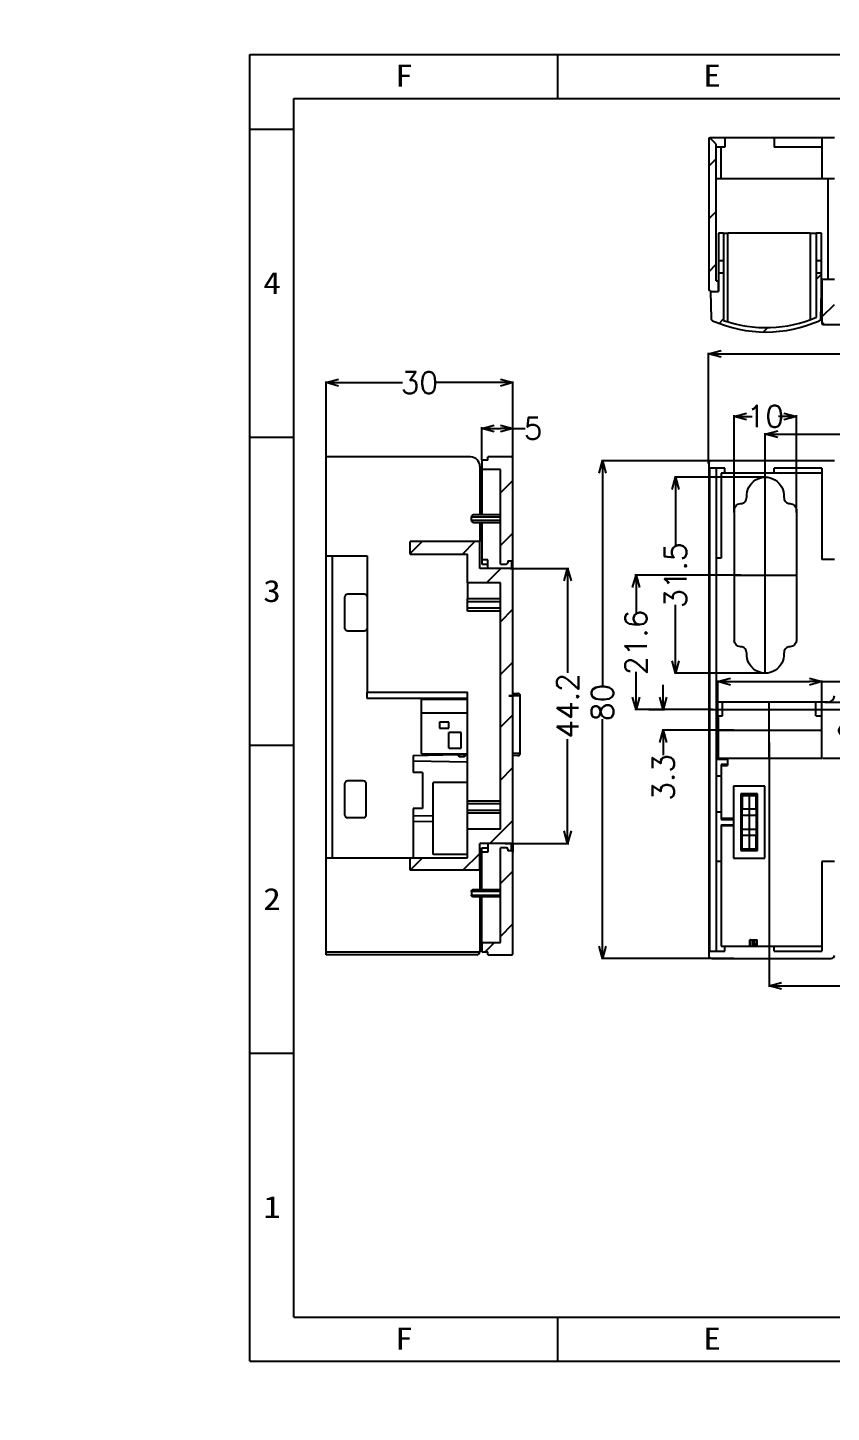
# Model space of a CAD drawing. Header units: millimetres. Extents: x 0 to 1853, y 0 to 821.
# Drawn here: x 926.7 to 1055.8, y 392.6 to 615.1 of the extents above; entities that cross this region are included whole.
import ezdxf
from ezdxf.enums import TextEntityAlignment as Align
from ezdxf.lldxf.tags import DXFTag

# ---------------------------------------------------------------- set-up
doc = ezdxf.new("R2010")
doc.units = ezdxf.units.MM
doc.header["$MEASUREMENT"] = 0
doc.layers.get('0').update_dxf_attribs({"linetype": 'CONTINUOUS'})
doc.layers.get('Defpoints').update_dxf_attribs({"linetype": 'CONTINUOUS'})
for name, color, linetype in [('4', 7, 'CONTINUOUS'), ('5', 7, 'CONTINUOUS'), ('8', 7, 'CONTINUOUS')]:
    doc.layers.add(name, color=color, linetype=linetype)
doc.styles.get("Standard").update_dxf_attribs({"font": 'txt', "bigfont": 'gbcbig.shx'})
doc.styles.add('TEXTSTYLE_0', font='txt', dxfattribs={"width": 0.8})
tags = doc.linetypes.add('CENTER', pattern=[2, 1.25, -0.25, 0.25, -0.25]).pattern_tags.tags
tags[10:11] = [DXFTag(74, 4), DXFTag(75, 0), DXFTag(340, '0'), DXFTag(46, 0.0), DXFTag(50, 0.0), DXFTag(44, 0.0), DXFTag(45, 0.0)]
tags[8:9] = [DXFTag(74, 4), DXFTag(75, 0), DXFTag(340, '0'), DXFTag(46, 0.0), DXFTag(50, 0.0), DXFTag(44, 0.0), DXFTag(45, 0.0)]
tags[6:7] = [DXFTag(74, 4), DXFTag(75, 0), DXFTag(340, '0'), DXFTag(46, 0.0), DXFTag(50, 0.0), DXFTag(44, 0.0), DXFTag(45, 0.0)]
tags[4:5] = [DXFTag(74, 4), DXFTag(75, 0), DXFTag(340, '0'), DXFTag(46, 0.0), DXFTag(50, 0.0), DXFTag(44, 0.0), DXFTag(45, 0.0)]
doc.dimstyles.get("Standard").update_dxf_attribs({"dimtxt": 3.5, "dimasz": 2, "dimexe": 0.18, "dimexo": 0.0625, "dimgap": 0.09, "dimtad": 0, "dimzin": 0, "dimdsep": 46, "dimtxsty": 'Standard', "dimblk": 'OPEN30', "dimcen": 0.09, "dimclrd": 3, "dimclre": 3, "dimclrt": 6, "dimadec": 0, "dimazin": 0, "dimtfac": 1, "dimtdec": 4, "dimtofl": 0, "dimtmove": 0, "dimatfit": 3, "dimldrblk": 'OPEN30', "dimfxl": 0, "dimtolj": 1, "dimtzin": 0, "dimlwd": 0, "dimlwe": 0, "dimarcsym": 0})

# ---------------------------------------------------------------- blocks, each defined once
blk = doc.blocks.new('_Open30')
at = {"color": 0, "linetype": 'ByBlock', "lineweight": -2}
for p, q in [((-1, 0.27), (0, 0)), ((0, 0), (-1, -0.27)), ((0, 0), (-1, 0))]:
    blk.add_line(p, q, dxfattribs=at)
blk = doc.blocks.new('*D94')
at = {"color": 3}
for p, q in [((1036.07, 545.08), (1036.07, 562.84)), ((1038.07, 562.66), (1092.26, 562.66)), ((1154.07, 562.66), (1100.02, 562.66)), ((1156.07, 543.38), (1156.07, 562.84))]:
    blk.add_line(p, q, dxfattribs=at)
at = {"layer": 'Defpoints', "color": 0}
for p in [(1156.07, 562.66), (1036.07, 545.01), (1156.07, 543.32)]:
    blk.add_point(p, dxfattribs=at)
at = {"color": 3, "xscale": 2, "yscale": 2, "zscale": 2, "rotation": 180}
blk.add_blockref('_Open30', (1036.07, 562.66), dxfattribs=at)
at = {"color": 3, "xscale": 2, "yscale": 2, "zscale": 2}
blk.add_blockref('_Open30', (1156.07, 562.66), dxfattribs=at)
at = {"color": 6, "insert": (1096.14, 562.66), "char_height": 3.5, "attachment_point": 5}
blk.add_mtext('\\A1;120', dxfattribs=at)
blk = doc.blocks.new('*D109')
at = {"color": 3}
for p, q in [((1657.14, 691.76), (1661.99, 689.6)), ((1666.01, 687.77), (1666.19, 687.77)), ((1666.1, 687.68), (1666.1, 687.86))]:
    blk.add_line(p, q, dxfattribs=at)
at = {"layer": 'Defpoints', "color": 0}
for p in [(1663.81, 688.78), (1668.38, 686.75)]:
    blk.add_point(p, dxfattribs=at)
at = {"color": 3, "xscale": 2, "yscale": 2, "zscale": 2, "rotation": 335.9949340820313}
blk.add_blockref('_Open30', (1663.81, 688.78), dxfattribs=at)
at = {"color": 6, "insert": (1654.39, 692.98), "char_height": 3.5, "attachment_point": 5, "rotation": 335.9949}
blk.add_mtext('\\A1;∅5', dxfattribs=at)
blk = doc.blocks.new('*D110')
at = {"color": 3}
for p, q in [((974.61, 546.17), (974.61, 558.23)), ((976.61, 558.05), (986.9, 558.05)), ((1002.61, 558.05), (992.33, 558.05)), ((1004.61, 545.97), (1004.61, 558.23))]:
    blk.add_line(p, q, dxfattribs=at)
at = {"layer": 'Defpoints', "color": 0}
for p in [(1004.61, 558.05), (974.61, 546.1), (1004.61, 545.9)]:
    blk.add_point(p, dxfattribs=at)
at = {"color": 3, "xscale": 2, "yscale": 2, "zscale": 2, "rotation": 180}
blk.add_blockref('_Open30', (974.61, 558.05), dxfattribs=at)
at = {"color": 3, "xscale": 2, "yscale": 2, "zscale": 2}
blk.add_blockref('_Open30', (1004.61, 558.05), dxfattribs=at)
at = {"color": 6, "insert": (989.61, 558.05), "char_height": 3.5, "attachment_point": 5}
blk.add_mtext('\\A1;30', dxfattribs=at)
blk = doc.blocks.new('*D111')
at = {"color": 3}
for p, q in [((999.61, 545.67), (999.61, 550.88)), ((1001.61, 550.7), (1002.61, 550.7)), ((1004.61, 548.23), (1004.61, 550.88)), ((1004.61, 550.7), (1006.61, 550.7))]:
    blk.add_line(p, q, dxfattribs=at)
at = {"layer": 'Defpoints', "color": 0}
for p in [(1004.61, 550.7), (1004.61, 548.17), (999.61, 545.6)]:
    blk.add_point(p, dxfattribs=at)
at = {"color": 3, "xscale": 2, "yscale": 2, "zscale": 2, "rotation": 180}
blk.add_blockref('_Open30', (999.61, 550.7), dxfattribs=at)
at = {"color": 3, "xscale": 2, "yscale": 2, "zscale": 2}
blk.add_blockref('_Open30', (1004.61, 550.7), dxfattribs=at)
at = {"color": 6, "insert": (1007.87, 550.7), "char_height": 3.5, "attachment_point": 5}
blk.add_mtext('\\A1;5', dxfattribs=at)
blk = doc.blocks.new('*D112')
at = {"color": 3}
for p, q in [((1004.16, 528.2), (1013.6, 528.2)), ((1013.42, 526.2), (1013.42, 511.44)), ((1013.42, 486), (1013.42, 500.76)), ((1003.36, 484), (1013.6, 484))]:
    blk.add_line(p, q, dxfattribs=at)
at = {"layer": 'Defpoints', "color": 0}
for p in [(1004.1, 528.2), (1003.3, 484), (1013.42, 484)]:
    blk.add_point(p, dxfattribs=at)
at = {"color": 3, "xscale": 2, "yscale": 2, "zscale": 2}
for p, rotation in [((1013.42, 528.2), 90), ((1013.42, 484), 270)]:
    blk.add_blockref('_Open30', p, dxfattribs=dict(at, rotation=rotation))
at = {"color": 6, "insert": (1013.42, 506.1), "char_height": 3.5, "attachment_point": 5, "rotation": 90}
blk.add_mtext('\\A1;44.2', dxfattribs=at)
blk = doc.blocks.new('*D113')
at = {"color": 3}
for p, q in [((1040.1, 545.51), (1018.83, 545.51)), ((1019.01, 543.51), (1019.01, 509.38)), ((1019.01, 467.51), (1019.01, 503.95)), ((1040.1, 465.51), (1018.83, 465.51))]:
    blk.add_line(p, q, dxfattribs=at)
at = {"layer": 'Defpoints', "color": 0}
for p in [(1040.17, 545.51), (1019.01, 465.51), (1040.17, 465.51)]:
    blk.add_point(p, dxfattribs=at)
at = {"color": 3, "xscale": 2, "yscale": 2, "zscale": 2}
for p, rotation in [((1019.01, 545.51), 90), ((1019.01, 465.51), 270)]:
    blk.add_blockref('_Open30', p, dxfattribs=dict(at, rotation=rotation))
at = {"color": 6, "insert": (1019.01, 506.66), "char_height": 3.5, "attachment_point": 5, "rotation": 90}
blk.add_mtext('\\A1;80', dxfattribs=at)
blk = doc.blocks.new('*D116')
at = {"color": 3}
for p, q in [((1040.17, 537.2), (1040.17, 552.81)), ((1042.17, 552.63), (1043.04, 552.63)), ((1048.17, 552.63), (1047.31, 552.63)), ((1050.17, 537.2), (1050.17, 552.81))]:
    blk.add_line(p, q, dxfattribs=at)
at = {"layer": 'Defpoints', "color": 0}
for p in [(1050.17, 552.63), (1040.17, 537.14), (1050.17, 537.14)]:
    blk.add_point(p, dxfattribs=at)
at = {"color": 3, "xscale": 2, "yscale": 2, "zscale": 2, "rotation": 180}
blk.add_blockref('_Open30', (1040.17, 552.63), dxfattribs=at)
at = {"color": 3, "xscale": 2, "yscale": 2, "zscale": 2}
blk.add_blockref('_Open30', (1050.17, 552.63), dxfattribs=at)
at = {"color": 6, "insert": (1045.17, 552.63), "char_height": 3.5, "attachment_point": 5}
blk.add_mtext('\\A1;10', dxfattribs=at)
blk = doc.blocks.new('*D117')
at = {"color": 3}
for p, q in [((1045.11, 542.86), (1030.57, 542.86)), ((1030.75, 540.86), (1030.75, 531.87)), ((1030.75, 513.36), (1030.75, 522.36)), ((1045.11, 511.36), (1030.57, 511.36))]:
    blk.add_line(p, q, dxfattribs=at)
at = {"layer": 'Defpoints', "color": 0}
for p in [(1045.17, 542.86), (1030.75, 511.36), (1045.17, 511.36)]:
    blk.add_point(p, dxfattribs=at)
at = {"color": 3, "xscale": 2, "yscale": 2, "zscale": 2}
for p, rotation in [((1030.75, 542.86), 90), ((1030.75, 511.36), 270)]:
    blk.add_blockref('_Open30', p, dxfattribs=dict(at, rotation=rotation))
at = {"color": 6, "insert": (1030.75, 527.11), "char_height": 3.5, "attachment_point": 5, "rotation": 90}
blk.add_mtext('\\A1;31.5', dxfattribs=at)
blk = doc.blocks.new('*D118')
at = {"color": 3}
for p, q in [((1045.17, 540.11), (1045.17, 549.95)), ((1047.17, 549.77), (1065.58, 549.77)), ((1094.07, 549.77), (1075.67, 549.77)), ((1096.07, 540.11), (1096.07, 549.95))]:
    blk.add_line(p, q, dxfattribs=at)
at = {"layer": 'Defpoints', "color": 0}
for p in [(1096.07, 549.77), (1045.17, 540.04), (1096.07, 540.04)]:
    blk.add_point(p, dxfattribs=at)
at = {"color": 3, "xscale": 2, "yscale": 2, "zscale": 2, "rotation": 180}
blk.add_blockref('_Open30', (1045.17, 549.77), dxfattribs=at)
at = {"color": 3, "xscale": 2, "yscale": 2, "zscale": 2}
blk.add_blockref('_Open30', (1096.07, 549.77), dxfattribs=at)
at = {"color": 6, "insert": (1070.62, 549.77), "char_height": 3.5, "attachment_point": 5}
blk.add_mtext('\\A1;50.9', dxfattribs=at)
blk = doc.blocks.new('*D119')
at = {"color": 3}
for p, q in [((1041.22, 527.11), (1024.22, 527.11)), ((1024.4, 525.11), (1024.4, 521.07)), ((1024.4, 507.51), (1024.4, 511.56)), ((1036.71, 505.51), (1024.22, 505.51))]:
    blk.add_line(p, q, dxfattribs=at)
at = {"layer": 'Defpoints', "color": 0}
for p in [(1041.28, 527.11), (1024.4, 505.51), (1036.77, 505.51)]:
    blk.add_point(p, dxfattribs=at)
at = {"color": 3, "xscale": 2, "yscale": 2, "zscale": 2}
for p, rotation in [((1024.4, 527.11), 90), ((1024.4, 505.51), 270)]:
    blk.add_blockref('_Open30', p, dxfattribs=dict(at, rotation=rotation))
at = {"color": 6, "insert": (1024.4, 516.31), "char_height": 3.5, "attachment_point": 5, "rotation": 90}
blk.add_mtext('\\A1;21.6', dxfattribs=at)
blk = doc.blocks.new('*D121')
at = {"color": 3}
for p, q in [((1037.57, 504.58), (1037.57, 510.18)), ((1039.57, 510), (1052.27, 510)), ((1054.27, 504.58), (1054.27, 510.18)), ((1054.27, 510), (1058.14, 510))]:
    blk.add_line(p, q, dxfattribs=at)
at = {"layer": 'Defpoints', "color": 0}
for p in [(1054.27, 510), (1037.57, 504.51), (1054.27, 504.51)]:
    blk.add_point(p, dxfattribs=at)
at = {"color": 3, "xscale": 2, "yscale": 2, "zscale": 2, "rotation": 180}
blk.add_blockref('_Open30', (1037.57, 510), dxfattribs=at)
at = {"color": 3, "xscale": 2, "yscale": 2, "zscale": 2}
blk.add_blockref('_Open30', (1054.27, 510), dxfattribs=at)
at = {"color": 6, "insert": (1062.9, 510), "char_height": 3.5, "attachment_point": 5}
blk.add_mtext('\\A1;16.7', dxfattribs=at)
blk = doc.blocks.new('*D122')
at = {"color": 3}
for p, q in [((1045.77, 500.2), (1045.77, 460.95)), ((1096.07, 474.32), (1096.07, 460.95)), ((1047.77, 461.13), (1065.88, 461.13)), ((1094.07, 461.13), (1075.97, 461.13))]:
    blk.add_line(p, q, dxfattribs=at)
at = {"layer": 'Defpoints', "color": 0}
for p in [(1045.77, 500.27), (1096.07, 474.38), (1096.07, 461.13)]:
    blk.add_point(p, dxfattribs=at)
at = {"color": 3, "xscale": 2, "yscale": 2, "zscale": 2, "rotation": 180}
blk.add_blockref('_Open30', (1045.77, 461.13), dxfattribs=at)
at = {"color": 3, "xscale": 2, "yscale": 2, "zscale": 2}
blk.add_blockref('_Open30', (1096.07, 461.13), dxfattribs=at)
at = {"color": 6, "insert": (1070.92, 461.13), "char_height": 3.5, "attachment_point": 5}
blk.add_mtext('\\A1;50.3', dxfattribs=at)
blk = doc.blocks.new('*D123')
at = {"color": 3}
for p, q in [((1028.78, 507.51), (1028.78, 509.51)), ((1026.47, 505.51), (1028.96, 505.51)), ((1040.12, 502.21), (1028.6, 502.21)), ((1028.78, 500.21), (1028.78, 498.21))]:
    blk.add_line(p, q, dxfattribs=at)
at = {"layer": 'Defpoints', "color": 0}
for p in [(1026.41, 505.51), (1028.78, 502.21), (1040.18, 502.21)]:
    blk.add_point(p, dxfattribs=at)
at = {"color": 3, "xscale": 2, "yscale": 2, "zscale": 2}
for p, rotation in [((1028.78, 505.51), 270), ((1028.78, 502.21), 90)]:
    blk.add_blockref('_Open30', p, dxfattribs=dict(at, rotation=rotation))
at = {"color": 6, "insert": (1028.78, 494.62), "char_height": 3.5, "attachment_point": 5, "rotation": 90}
blk.add_mtext('\\A1;3.3', dxfattribs=at)
blk = doc.blocks.new('*D124')
at = {"color": 3}
for p, q in [((1054.76, 506.71), (1058.94, 506.71)), ((1058.76, 504.71), (1058.76, 503.47)), ((1058.76, 499.71), (1058.76, 500.96)), ((1054.34, 497.71), (1058.94, 497.71))]:
    blk.add_line(p, q, dxfattribs=at)
at = {"layer": 'Defpoints', "color": 0}
for p in [(1054.7, 506.71), (1058.76, 506.71), (1054.27, 497.71)]:
    blk.add_point(p, dxfattribs=at)
at = {"color": 3, "xscale": 2, "yscale": 2, "zscale": 2}
for p, rotation in [((1058.76, 506.71), 90), ((1058.76, 497.71), 270)]:
    blk.add_blockref('_Open30', p, dxfattribs=dict(at, rotation=rotation))
at = {"color": 6, "insert": (1058.76, 502.21), "char_height": 3.5, "attachment_point": 5, "rotation": 90}
blk.add_mtext('\\A1;9', dxfattribs=at)
blk = doc.blocks.new('44aa')
at = {"color": 7, "linetype": 'Continuous'}
for p, q in [((-297, 0), (-297, 210.02)), ((-297, 210.02), (0, 210.02)), ((-247.5, 202.95), (-247.5, 210.02)), ((-198, 202.95), (-198, 210.02)), ((-148.5, 202.95), (-148.5, 210.02)), ((-99, 202.95), (-99, 210.02)), ((-49.5, 202.95), (-49.5, 210.02)), ((0, 0), (0, 210.02)), ((-289.93, 7.07), (-289.93, 202.95)), ((-289.93, 202.95), (-7.07, 202.95)), ((-7.07, 7.07), (-7.07, 202.95)), ((-297, 198), (-289.93, 198)), ((-7.07, 198), (0, 198)), ((-297, 148.5), (-289.93, 148.5)), ((-7.07, 148.5), (0, 148.5)), ((-297, 99), (-289.93, 99)), ((-7.07, 99), (0, 99)), ((-297, 49.5), (-289.93, 49.5)), ((-7.07, 49.5), (0, 49.5)), ((-289.93, 7.07), (-7.07, 7.07)), ((-247.5, 0), (-247.5, 7.07)), ((-198, 0), (-198, 7.07)), ((-148.5, 0), (-148.5, 7.07)), ((-99, 0), (-99, 7.07)), ((-49.5, 0), (-49.5, 7.07)), ((-297, 0), (0, 0))]:
    blk.add_line(p, q, dxfattribs=at)
at = {"color": 2, "style": 'TEXTSTYLE_0'}
for s, width, p, p2 in [('F', 0.937433, (-273.65, 204.81), (-270.82, 204.81)), ('E', 0.858525, (-224.15, 204.81), (-221.32, 204.81)), ('D', 0.792988, (-174.65, 204.81), (-171.82, 204.81)), ('C', 0.792988, (-125.15, 204.81), (-122.32, 204.81)), ('B', 0.858525, (-75.65, 204.81), (-72.82, 204.81)), ('A', 0.858525, (-26.15, 204.81), (-23.32, 204.81)), ('4', 1.029662, (-294.84, 171.51), (-292.01, 171.51)), ('4', 1.029662, (-4.91, 171.51), (-2.09, 171.51)), ('3', 1.029662, (-294.84, 122.01), (-292.01, 122.01)), ('3', 1.029662, (-4.91, 122.01), (-2.09, 122.01)), ('2', 1.029662, (-294.84, 72.51), (-292.01, 72.51)), ('2', 1.029662, (-4.91, 72.51), (-2.09, 72.51)), ('1', 1.029662, (-294.84, 23.01), (-292.01, 23.01)), ('1', 1.029662, (-4.91, 23.01), (-2.09, 23.01)), ('F', 0.937433, (-273.65, 1.86), (-270.82, 1.86)), ('E', 0.858525, (-224.15, 1.86), (-221.32, 1.86)), ('D', 0.792988, (-174.65, 1.86), (-171.82, 1.86)), ('C', 0.792988, (-125.15, 1.86), (-122.32, 1.86)), ('B', 0.858525, (-75.65, 1.86), (-72.82, 1.86)), ('A', 0.858525, (-26.15, 1.86), (-23.32, 1.86))]:
    blk.add_text(s, height=3.54, dxfattribs=dict(at, width=width)).set_placement(p, p2, align=Align.FIT)
blk = doc.blocks.new('SUN_6HWZ35TKUHLG5E9ZFKZ2V2VAJLS')
blk.add_blockref('44aa', (0, 0))

msp = doc.modelspace()

# ---------------------------------------------------------------- linework, layer by layer
at = {"color": 7}
for p, q in [((1036.073, 592.833), (1037.273, 594.032)), ((1036.073, 584.352), (1037.273, 585.55)), ((1036.073, 575.871), (1037.273, 577.069)), ((1053.373, 574.692), (1054.173, 575.491)), ((1054.273, 568.609), (1056.273, 570.607)), ((1037.756, 567.571), (1038.473, 568.288)), ((1044.867, 566.194), (1045.566, 566.892)), ((1002.615, 540.339), (1004.615, 542.337)), ((988.115, 530.589), (990.031, 532.503)), ((996.518, 530.503), (998.52, 532.503)), ((1002.615, 531.858), (1004.615, 533.856)), ((1000.403, 525.903), (1002.705, 528.203)), ((1002.615, 519.631), (1004.615, 521.629)), ((1002.615, 511.15), (1004.615, 513.148)), ((1002.615, 502.669), (1004.615, 504.667)), ((1002.615, 494.188), (1004.615, 496.186)), ((1000.909, 484.003), (1004.615, 487.705)), ((988.115, 479.703), (990.117, 481.703)), ((996.604, 479.703), (999.315, 482.41)), ((1002.615, 477.539), (1004.615, 479.537)), ((1002.615, 469.058), (1004.615, 471.056)), ((1000.157, 466.603), (1001.658, 468.103))]:
    msp.add_line(p, q, dxfattribs=at)
at = {"layer": '4', "color": 251}
for p, q in [((1038.473, 582.09), (1037.673, 582.09)), ((1037.673, 582.09), (1037.673, 577.69)), ((1038.473, 582.09), (1038.473, 577.69)), ((1038.473, 582.09), (1039.173, 582.09)), ((1039.173, 567.821), (1039.173, 582.09)), ((1052.373, 582.09), (1039.173, 582.09)), ((1052.373, 582.09), (1052.373, 568.162)), ((1052.373, 582.09), (1053.373, 582.09)), ((1054.173, 582.09), (1053.373, 582.09)), ((1053.373, 577.69), (1053.373, 582.09)), ((1054.173, 577.69), (1054.173, 582.09)), ((1037.673, 577.69), (1038.473, 577.69)), ((1037.673, 577.69), (1037.673, 575.69)), ((1038.473, 577.69), (1038.473, 575.69)), ((1053.373, 577.69), (1054.173, 577.69)), ((1053.373, 575.69), (1053.373, 577.69)), ((1054.173, 575.69), (1054.173, 577.69)), ((1037.673, 575.69), (1037.673, 572.69)), ((1037.673, 575.69), (1038.473, 575.69)), ((1038.473, 575.69), (1038.473, 568.053)), ((1053.373, 575.69), (1054.173, 575.69)), ((1053.373, 568.562), (1053.373, 575.69)), ((1054.173, 572.691), (1054.173, 575.69)), ((1036.373, 572.69), (1036.449, 568.37)), ((1036.373, 572.69), (1037.673, 572.69)), ((1054.098, 568.37), (1054.173, 572.691)), ((1004.615, 508.11), (1005.422, 508.096)), ((1005.815, 498.509), (1005.815, 507.696)), ((989.915, 507.203), (997.315, 507.203)), ((989.915, 505.003), (989.915, 507.203)), ((989.915, 498.403), (989.915, 505.003)), ((989.915, 505.003), (997.315, 505.003)), ((992.815, 503.503), (992.815, 502.503)), ((994.315, 503.503), (992.815, 503.503)), ((994.315, 502.503), (994.315, 503.503)), ((992.815, 502.503), (994.315, 502.503)), ((996.315, 501.803), (994.315, 501.803)), ((994.315, 499.303), (994.315, 501.803)), ((996.315, 499.303), (996.315, 501.803)), ((994.315, 499.303), (996.315, 499.303)), ((989.915, 498.403), (997.315, 498.403)), ((996.315, 497.903), (996.315, 498.003)), ((996.315, 498.003), (996.515, 498.003)), ((996.515, 497.903), (996.315, 497.903)), ((996.515, 497.903), (996.515, 498.003)), ((1005.422, 498.109), (1004.615, 498.095))]:
    msp.add_line(p, q, dxfattribs=at)
for centre, radius, start, end in [((1036.849, 568.377), 0.4, 181, 246.04576), ((1045.273, 587.34), 21.15, 246.04576, 293.95424), ((1045.273, 587.34), 20.45, 250.5783, 293.33385), ((1053.698, 568.377), 0.4, 293.95424, 359), ((996.315, 498.503), 0.5, 191.53696, 270), ((996.515, 498.503), 0.5, 270, 348.46304)]:
    msp.add_arc(centre, radius, start, end, dxfattribs=at)
at = {"layer": '4', "color": 251, "extrusion": (0, 0, -1)}
for centre, start, end in [((-996.315, 498.503), 270, 350.40593), ((-996.515, 498.503), 189.59407, 270)]:
    msp.add_arc(centre, 0.6, start, end, dxfattribs=at)
at = {"layer": '4', "color": 251}
msp.add_ellipse((1053.773, 497.813), major_axis=(-0.283, 0.283), ratio=0.9996955, start_param=3.6743019, end_param=3.9268004, dxfattribs=at)
for points, knots in [([(1005.815, 507.696), (1005.789, 507.697), (1005.776, 507.697), (1005.76, 507.697), (1005.741, 507.698), (1005.72, 507.698), (1005.697, 507.698), (1005.671, 507.699), (1005.642, 507.699), (1005.61, 507.7), (1005.576, 507.7), (1005.54, 507.701), (1005.5, 507.702), (1005.459, 507.702), (1005.414, 507.703), (1005.367, 507.704), (1005.318, 507.705), (1005.265, 507.706), (1005.211, 507.707), (1005.153, 507.708), (1005.094, 507.709), (1005.031, 507.71), (1004.966, 507.711), (1004.899, 507.712), (1004.829, 507.713), (1004.757, 507.714), (1004.682, 507.716), (1004.604, 507.717), (1004.524, 507.718), (1004.442, 507.72), (1004.357, 507.721), (1004.27, 507.723), (1004.18, 507.724), (1004.088, 507.726), (1004.025, 507.727), (1003.993, 507.727)], [0, 0, 0, 0, 0.1478667, 0.1744956, 0.2011246, 0.2277535, 0.2543825, 0.2810114, 0.3076404, 0.3342694, 0.3608984, 0.3875274, 0.4141564, 0.4407854, 0.4674145, 0.4940435, 0.5206726, 0.5473017, 0.5739308, 0.6005599, 0.6271891, 0.6538183, 0.6804475, 0.7070767, 0.733706, 0.7603353, 0.7869645, 0.8135939, 0.8402233, 0.8668526, 0.893482, 0.9201115, 0.9467409, 0.9733704, 1, 1, 1, 1]), ([(1003.993, 507.727), (1004.025, 507.727), (1004.088, 507.726), (1004.18, 507.724), (1004.27, 507.723), (1004.357, 507.721), (1004.442, 507.72), (1004.524, 507.718), (1004.588, 507.717), (1004.624, 507.716), (1004.633, 507.716)], [0, 0, 0, 0, 0.1355809, 0.2711616, 0.4067421, 0.5423225, 0.6779027, 0.8134828, 0.9490626, 1, 1, 1, 1]), ([(1005.815, 507.696), (1005.814, 507.748), (1005.8, 507.822), (1005.753, 507.915), (1005.702, 507.978), (1005.64, 508.03), (1005.548, 508.079), (1005.473, 508.095), (1005.422, 508.096)], [0, 0, 0, 0, 0.2396965, 0.3685145, 0.5, 0.6314855, 0.7603035, 1, 1, 1, 1]), ([(1004.633, 498.489), (1004.649, 498.489), (1004.691, 498.49), (1004.757, 498.491), (1004.829, 498.492), (1004.899, 498.493), (1004.966, 498.494), (1005.031, 498.496), (1005.094, 498.497), (1005.153, 498.498), (1005.211, 498.499), (1005.265, 498.5), (1005.318, 498.5), (1005.367, 498.501), (1005.414, 498.502), (1005.459, 498.503), (1005.5, 498.503), (1005.54, 498.504), (1005.576, 498.505), (1005.61, 498.505), (1005.642, 498.506), (1005.671, 498.506), (1005.697, 498.507), (1005.72, 498.507), (1005.741, 498.507), (1005.76, 498.508), (1005.776, 498.508), (1005.789, 498.508), (1005.8, 498.508), (1005.805, 498.509), (1005.809, 498.509), (1005.814, 498.509)], [0, 0, 0, 0, 0.0207609, 0.0540154, 0.0872698, 0.1205242, 0.1537785, 0.1870328, 0.2202871, 0.2535414, 0.2867956, 0.3200499, 0.3533041, 0.3865582, 0.4198124, 0.4530665, 0.4863206, 0.5195747, 0.5528288, 0.5860829, 0.6193369, 0.6525909, 0.685845, 0.719099, 0.752353, 0.785607, 0.818861, 0.852115, 0.8853689, 0.9186229, 1, 1, 1, 1]), ([(1005.422, 498.109), (1005.473, 498.111), (1005.548, 498.126), (1005.64, 498.175), (1005.702, 498.227), (1005.753, 498.29), (1005.8, 498.383), (1005.814, 498.458), (1005.815, 498.509)], [0, 0, 0, 0, 0.2396965, 0.3685145, 0.5, 0.6314855, 0.7603035, 1, 1, 1, 1])]:
    msp.add_open_spline(points, degree=3, knots=knots, dxfattribs=at)
at = {"layer": '5', "color": 23}
for p, q in [((1054.273, 567.89), (1054.273, 567.59)), ((1054.373, 567.59), (1054.273, 567.59)), ((1054.473, 567.39), (1054.773, 567.39)), ((1000.615, 545.603), (999.615, 545.603)), ((999.615, 545.603), (999.615, 544.103)), ((1004.415, 546.103), (1000.615, 546.103)), ((1000.615, 545.603), (1000.615, 546.103)), ((1004.615, 529.603), (1004.615, 545.903)), ((999.615, 544.103), (999.615, 536.803)), ((1002.615, 544.103), (999.615, 544.103)), ((1002.615, 528.903), (1002.615, 544.103)), ((997.963, 536.503), (1002.615, 536.503)), ((997.963, 535.903), (997.963, 536.503)), ((1002.615, 536.803), (998.299, 536.803)), ((1002.615, 535.903), (997.963, 535.903)), ((998.299, 535.603), (1002.615, 535.603)), ((999.615, 535.603), (999.615, 529.603)), ((999.615, 529.603), (999.615, 528.903)), ((1000.615, 529.603), (999.615, 529.603)), ((1000.615, 528.203), (1000.615, 529.603)), ((1004.615, 528.203), (1004.615, 529.603)), ((999.615, 528.903), (1000.615, 528.903)), ((1002.615, 528.903), (1003.615, 528.903)), ((1003.815, 529.403), (1003.815, 529.103)), ((1003.815, 529.403), (1004.415, 529.403)), ((1004.415, 529.403), (1004.415, 528.203)), ((999.615, 483.303), (1000.615, 483.303)), ((999.615, 482.603), (999.615, 483.303)), ((1000.615, 484.003), (1000.615, 482.603)), ((1003.615, 483.303), (1002.615, 483.303)), ((1002.615, 468.103), (1002.615, 483.303)), ((1003.815, 483.103), (1003.815, 482.803)), ((1004.415, 482.803), (1004.415, 484.003)), ((1004.615, 484.003), (1004.615, 482.603)), ((1000.615, 482.603), (999.615, 482.603)), ((999.615, 476.603), (999.615, 482.603)), ((1004.415, 482.803), (1003.815, 482.803)), ((1004.615, 466.303), (1004.615, 482.603)), ((1002.615, 476.303), (997.963, 476.303)), ((997.963, 476.303), (997.963, 475.703)), ((998.299, 476.603), (1002.615, 476.603)), ((997.963, 475.703), (1002.615, 475.703)), ((1002.615, 475.403), (998.299, 475.403)), ((999.615, 468.103), (999.615, 475.403)), ((999.615, 468.103), (1002.615, 468.103)), ((999.615, 468.103), (999.615, 466.603)), ((999.615, 466.603), (1000.615, 466.603)), ((1000.615, 466.103), (1000.615, 466.603)), ((1000.615, 466.103), (1004.415, 466.103))]:
    msp.add_line(p, q, dxfattribs=at)
for centre, start, end in [((1054.473, 567.59), 180, 270), ((1004.415, 545.903), 0, 90), ((1004.415, 529.603), 270, 0), ((1003.615, 529.103), 270, 0), ((1003.615, 483.103), 0, 90), ((1004.415, 482.603), 0, 90), ((1004.415, 466.303), 270, 0)]:
    msp.add_arc(centre, 0.2, start, end, dxfattribs=at)
for centre, major_axis, start_param, end_param in [((998.299, 536.503), (-0.336, 0), 4.712389, 6.2831853), ((998.299, 535.903), (0.336, 0), 3.1415927, 4.712389)]:
    msp.add_ellipse(centre, major_axis=major_axis, ratio=0.8924128, start_param=start_param, end_param=end_param, dxfattribs=at)
at = {"layer": '5', "color": 23, "extrusion": (0, 0, -1)}
for centre, major_axis, start_param, end_param in [((998.299, 476.303), (0.336, 0), 3.1415927, 4.712389), ((998.299, 475.703), (-0.336, 0), 4.712389, 6.2831853)]:
    msp.add_ellipse(centre, major_axis=major_axis, ratio=0.8924128, start_param=start_param, end_param=end_param, dxfattribs=at)
at = {"layer": '8', "color": 163}
for p, q in [((1036.073, 597.39), (1036.273, 597.39)), ((1036.073, 597.39), (1036.073, 573.19)), ((1037.273, 596.39), (1036.273, 597.39)), ((1038.673, 597.39), (1036.273, 597.39)), ((1037.273, 574.39), (1037.273, 596.39)), ((1038.673, 597.39), (1038.673, 595.89)), ((1046.573, 597.39), (1038.673, 597.39)), ((1046.573, 597.39), (1046.573, 595.89)), ((1054.273, 597.39), (1046.573, 597.39)), ((1054.273, 597.39), (1054.273, 590.79)), ((1056.273, 597.39), (1054.273, 597.39)), ((1038.073, 595.89), (1037.273, 595.89)), ((1038.073, 590.79), (1038.073, 595.89)), ((1038.673, 595.89), (1038.073, 595.89)), ((1054.273, 595.89), (1046.573, 595.89)), ((1055.273, 590.79), (1037.273, 590.79)), ((1055.273, 574.69), (1055.273, 590.79)), ((1056.273, 590.79), (1055.273, 590.79)), ((1037.273, 574.39), (1037.573, 574.39)), ((1037.573, 574.39), (1037.573, 572.69)), ((1037.573, 574.39), (1037.673, 574.39)), ((1054.173, 574.69), (1054.273, 574.69)), ((1054.273, 574.69), (1054.273, 567.89)), ((1054.273, 574.69), (1056.273, 574.69)), ((1036.573, 572.69), (1037.573, 572.69)), ((1054.174, 572.69), (1054.273, 572.69)), ((1054.773, 567.39), (1125.173, 567.39)), ((974.615, 530.203), (974.615, 546.103)), ((997.815, 546.103), (974.615, 546.103)), ((1056.273, 545.513), (1036.573, 545.513)), ((999.315, 544.603), (999.315, 536.803)), ((1036.073, 545.013), (1036.073, 466.013)), ((1036.273, 466.713), (1036.273, 544.313)), ((1038.673, 544.313), (1036.273, 544.313)), ((1037.273, 544.313), (1037.273, 466.713)), ((1038.073, 543.513), (1038.073, 529.863)), ((1038.673, 543.513), (1038.073, 543.513)), ((1038.673, 543.513), (1038.673, 544.313)), ((1046.573, 543.513), (1038.673, 543.513)), ((1054.273, 544.313), (1046.573, 544.313)), ((1046.573, 543.513), (1046.573, 544.313)), ((1054.273, 543.513), (1046.573, 543.513)), ((1054.273, 544.313), (1054.273, 529.613)), ((1041.181, 538.613), (1041.173, 538.613)), ((1049.173, 538.613), (1049.166, 538.613)), ((1040.173, 537.613), (1040.173, 516.613)), ((1050.173, 537.613), (1050.173, 516.613)), ((999.315, 535.603), (999.315, 532.503)), ((988.115, 530.503), (988.115, 532.503)), ((999.315, 532.503), (988.115, 532.503)), ((999.315, 528.203), (999.315, 532.503)), ((974.615, 530.203), (981.215, 530.203)), ((974.615, 481.703), (974.615, 530.202)), ((975.615, 530.202), (975.615, 481.703)), ((981.215, 530.203), (981.215, 508.303)), ((988.115, 530.503), (997.315, 530.503)), ((997.315, 525.903), (997.315, 530.503)), ((1038.073, 529.863), (1037.273, 529.863)), ((1056.273, 529.613), (1054.273, 529.613)), ((1004.615, 528.203), (999.315, 528.203)), ((1004.615, 484.003), (1004.615, 528.203)), ((1002.615, 525.903), (997.315, 525.903)), ((997.315, 525.903), (997.315, 523.353)), ((1002.615, 486.303), (1002.615, 525.903)), ((977.615, 518.603), (977.615, 523.603)), ((978.115, 524.103), (980.715, 524.103)), ((997.315, 523.353), (1002.615, 523.353)), ((997.315, 522.853), (997.315, 523.353)), ((997.315, 521.853), (997.315, 522.853)), ((1002.615, 522.853), (997.315, 522.853)), ((997.315, 521.353), (997.315, 521.853)), ((997.315, 521.853), (1002.615, 521.853)), ((1002.615, 521.353), (997.315, 521.353)), ((980.715, 518.103), (978.115, 518.103)), ((1041.181, 515.613), (1041.173, 515.613)), ((1049.173, 515.613), (1049.166, 515.613)), ((981.215, 508.303), (997.315, 508.303)), ((981.215, 507.303), (981.215, 508.303)), ((997.315, 490.853), (997.315, 508.303)), ((997.315, 507.303), (981.215, 507.303)), ((1055.273, 506.713), (1037.273, 506.713)), ((1038.273, 504.513), (1038.273, 506.713)), ((1053.273, 504.513), (1053.273, 506.713)), ((1037.573, 504.513), (1038.273, 504.513)), ((1037.573, 504.513), (1037.573, 497.713)), ((1053.273, 504.513), (1054.273, 504.513)), ((1054.273, 497.713), (1054.273, 504.513)), ((988.615, 498.145), (995.762, 498.27)), ((988.615, 498.145), (988.615, 497.26)), ((988.615, 497.26), (988.615, 495.403)), ((988.615, 497.26), (997.315, 497.108)), ((997.077, 498.293), (997.315, 498.297)), ((1037.273, 497.713), (1037.573, 497.713)), ((1037.273, 497.556), (1039.073, 497.556)), ((1039.073, 496.67), (1038.073, 496.67)), ((1038.073, 496.67), (1038.073, 494.813)), ((1038.073, 496.518), (1039.073, 496.518)), ((1039.073, 497.713), (1046.823, 497.713)), ((1039.073, 497.556), (1039.073, 497.708)), ((1039.073, 497.556), (1039.073, 496.67)), ((1039.073, 496.67), (1039.073, 496.518)), ((1046.823, 497.713), (1054.273, 497.713)), ((978.115, 494.103), (980.515, 494.103)), ((990.115, 495.403), (988.615, 495.403)), ((990.115, 495.403), (990.115, 489.603)), ((1038.073, 494.813), (1037.273, 494.813)), ((1038.073, 494.813), (1038.073, 489.013)), ((977.615, 488.603), (977.615, 493.603)), ((981.015, 493.603), (981.015, 488.603)), ((997.315, 493.803), (991.815, 493.803)), ((991.815, 482.203), (991.815, 493.803)), ((1040.073, 493.213), (1040.073, 487.912)), ((1045.073, 493.213), (1040.073, 493.213)), ((1045.073, 481.613), (1045.073, 493.213)), ((988.615, 489.603), (988.615, 488.445)), ((990.115, 489.603), (988.615, 489.603)), ((997.315, 490.853), (1002.615, 490.853)), ((997.315, 490.353), (997.315, 490.853)), ((1002.615, 490.353), (997.315, 490.353)), ((997.315, 489.353), (997.315, 490.353)), ((980.515, 488.103), (978.115, 488.103)), ((988.615, 488.445), (991.815, 488.501)), ((988.615, 488.445), (988.615, 487.56)), ((988.615, 487.56), (991.815, 487.504)), ((988.615, 487.56), (988.615, 481.703)), ((997.315, 488.853), (997.315, 489.353)), ((997.315, 489.353), (1002.615, 489.353)), ((997.315, 486.303), (997.315, 488.853)), ((1002.615, 488.853), (997.315, 488.853)), ((1038.073, 489.013), (1037.273, 489.013)), ((1038.073, 489.013), (1038.073, 487.856)), ((1040.073, 488.008), (1038.073, 488.008)), ((1038.073, 487.856), (1040.073, 487.856)), ((1040.073, 487.856), (1040.073, 487.912)), ((1040.073, 487.856), (1040.073, 486.97)), ((1002.615, 486.303), (997.315, 486.303)), ((997.315, 481.703), (997.315, 486.303)), ((1038.073, 486.97), (1040.073, 486.97)), ((1038.073, 486.97), (1038.073, 481.113)), ((1040.073, 486.818), (1038.073, 486.818)), ((1040.073, 486.97), (1040.073, 486.914)), ((1040.073, 486.914), (1040.073, 481.613)), ((1004.615, 484.003), (999.315, 484.003)), ((999.315, 479.703), (999.315, 484.003)), ((974.615, 481.703), (988.115, 481.703)), ((974.615, 466.603), (974.615, 481.703)), ((988.115, 479.703), (988.115, 481.703)), ((988.115, 481.703), (997.315, 481.703)), ((997.315, 482.203), (991.815, 482.203)), ((1038.073, 481.113), (1037.273, 481.113)), ((1038.073, 481.113), (1038.073, 467.513)), ((1040.073, 481.613), (1045.073, 481.613)), ((1054.273, 481.113), (1054.273, 466.713)), ((1056.273, 481.113), (1054.273, 481.113)), ((999.315, 479.703), (988.115, 479.703)), ((999.315, 479.703), (999.315, 476.602)), ((999.315, 475.403), (999.315, 466.603)), ((1038.073, 467.513), (1038.673, 467.513)), ((1038.673, 466.713), (1038.673, 467.513)), ((1038.673, 467.513), (1046.573, 467.513)), ((1042.673, 467.513), (1042.673, 468.513)), ((1042.816, 468.513), (1042.673, 468.513)), ((1042.817, 467.513), (1042.816, 468.513)), ((1042.816, 468.513), (1043.116, 468.513)), ((1043.116, 468.513), (1043.117, 467.513)), ((1043.116, 468.513), (1043.431, 468.513)), ((1043.43, 467.513), (1043.431, 468.513)), ((1043.431, 468.513), (1043.731, 468.513)), ((1043.731, 468.513), (1043.73, 467.513)), ((1043.731, 468.513), (1043.873, 468.513)), ((1043.873, 467.513), (1043.873, 468.513)), ((1046.573, 466.713), (1046.573, 467.513)), ((1046.573, 467.513), (1054.273, 467.513)), ((974.615, 466.103), (974.615, 466.603)), ((974.615, 466.603), (999.315, 466.603)), ((998.815, 466.103), (974.615, 466.103)), ((1036.273, 466.713), (1038.673, 466.713)), ((1036.573, 465.513), (1055.773, 465.513)), ((1046.573, 466.713), (1054.273, 466.713))]:
    msp.add_line(p, q, dxfattribs=at)
at = {"layer": '8', "color": 1, "linetype": 'CENTER', "ltscale": 1.016}
for p, q in [((1045.173, 511.363), (1045.173, 542.863)), ((1040.173, 527.113), (1050.173, 527.113))]:
    msp.add_line(p, q, dxfattribs=at)
at = {"layer": '8', "color": 1, "linetype": 'CENTER', "ltscale": 8.128}
msp.add_line((1036.073, 505.513), (1156.073, 505.513), dxfattribs=at)
at = {"layer": '8', "color": 1, "linetype": 'CENTER', "ltscale": 0.9144}
for p, q in [((1045.773, 497.713), (1045.773, 506.713)), ((1037.273, 502.213), (1054.273, 502.213))]:
    msp.add_line(p, q, dxfattribs=at)
at = {"layer": '8', "color": 151}
for p, q in [((1040.076, 493.213), (1040.076, 487.912)), ((1045.076, 493.213), (1040.076, 493.213)), ((1043.943, 491.981), (1041.219, 491.981)), ((1041.219, 491.981), (1041.219, 482.847)), ((1041.481, 491.719), (1041.219, 491.981)), ((1043.681, 491.719), (1043.943, 491.981)), ((1043.943, 482.847), (1043.943, 491.981)), ((1045.076, 481.614), (1045.076, 493.213)), ((1041.481, 491.719), (1041.481, 489.514)), ((1041.481, 491.719), (1043.681, 491.719)), ((1043.681, 489.514), (1043.681, 491.719)), ((1040.076, 487.856), (1040.076, 486.971)), ((1041.411, 489.514), (1041.411, 488.514)), ((1043.751, 489.514), (1041.411, 489.514)), ((1043.751, 488.514), (1041.411, 488.514)), ((1041.481, 486.314), (1041.481, 488.514)), ((1043.681, 488.514), (1043.681, 486.314)), ((1043.751, 488.514), (1043.751, 489.514)), ((1040.076, 486.915), (1040.076, 481.614)), ((1041.411, 486.314), (1041.411, 485.314)), ((1041.411, 486.314), (1043.751, 486.314)), ((1041.411, 485.314), (1043.751, 485.314)), ((1041.481, 483.108), (1041.481, 485.314)), ((1043.681, 483.108), (1043.681, 485.314)), ((1043.751, 485.314), (1043.751, 486.314)), ((1041.481, 483.108), (1041.219, 482.847)), ((1041.481, 483.108), (1043.681, 483.108)), ((1043.681, 483.108), (1043.943, 482.847)), ((1040.076, 481.614), (1045.076, 481.614)), ((1041.219, 482.847), (1043.943, 482.847))]:
    msp.add_line(p, q, dxfattribs=at)
at = {"layer": '8', "color": 1, "linetype": 'CENTER', "ltscale": 1.85604}
msp.add_line((1042.581, 491.981), (1042.581, 482.847), dxfattribs=at)
at = {"layer": '8', "color": 163}
for centre, radius, start, end in [((1036.573, 573.19), 0.5, 180, 270), ((1054.773, 567.89), 0.5, 180, 270), ((997.815, 544.603), 1.5, 0, 90), ((1036.573, 545.013), 0.5, 90, 180), ((1041.181, 539.613), 1, 270, 3.58332), ((1049.166, 539.613), 1, 176.41668, 270), ((1041.181, 514.613), 1, 356.41668, 90), ((1049.166, 514.613), 1, 90, 183.58332), ((1055.273, 507.713), 1, 270, 0), ((998.815, 466.603), 0.5, 270, 0), ((1036.573, 466.013), 0.5, 180, 270), ((1055.773, 466.013), 0.5, 270, 0)]:
    msp.add_arc(centre, radius, start, end, dxfattribs=at)
at = {"layer": '8', "color": 163, "extrusion": (0, 0, -1)}
for centre, radius, start, end in [((-1045.173, 539.863), 3, 356.41668, 183.58332), ((-1041.173, 537.613), 1, 0, 90), ((-1049.173, 537.613), 1, 90, 180), ((-978.115, 523.603), 0.5, 0, 90), ((-980.715, 523.603), 0.5, 90, 180), ((-978.115, 518.603), 0.5, 270, 0), ((-980.715, 518.603), 0.5, 180, 270), ((-1041.173, 516.613), 1, 270, 0), ((-1049.173, 516.613), 1, 180, 270), ((-1045.173, 514.363), 3, 176.41668, 3.58332), ((-978.115, 493.603), 0.5, 0, 90), ((-980.515, 493.603), 0.5, 90, 180), ((-978.115, 488.603), 0.5, 270, 0), ((-980.515, 488.603), 0.5, 180, 270)]:
    msp.add_arc(centre, radius, start, end, dxfattribs=at)
at = {"layer": '8', "color": 163}
msp.add_open_spline([(1037.573, 497.713), (1039.073, 497.713)], degree=1, dxfattribs=at)

# ---------------------------------------------------------------- block references
msp.add_blockref('SUN_6HWZ35TKUHLG5E9ZFKZ2V2VAJLS', (1259.352, 400.79))

# ---------------------------------------------------------------- dimensions: what is measured, and where the dimension line sits
for base, p1, p2, picture, middle in [((1663.812273475, 688.782428712), (0, 0), (0, 0), '*D109', (1654.389890783, 692.978541807)), ((1156.073, 562.664), (1036.073, 545.013), (1156.073, 543.322), '*D94', (1096.138, 562.664)), ((1004.615, 558.052), (974.615, 546.103), (1004.615, 545.903), '*D110', (989.615, 558.052)), ((1050.173, 552.632), (1040.173, 537.139), (1050.173, 537.139), '*D116', (1045.173, 552.632)), ((1004.615, 550.697), (999.615, 545.603), (1004.615, 548.171), '*D111', (1007.872, 550.697)), ((1096.073, 549.775), (1045.173, 540.043), (1096.073, 540.043), '*D118', (1070.623, 549.775)), ((1019.005615725, 465.51292287), (1040.165465487, 545.51292287), (1040.165465487, 465.51292287), '*D113', (1019.005615725, 506.664483743)), ((1030.748952665, 511.36292287), (1045.173359769, 542.86292287), (1045.173359769, 511.36292287), '*D117', (1030.748952665, 527.11292287)), ((1013.416, 484.003), (1004.096, 528.203), (1003.302, 484.003), '*D112', (1013.416, 506.103)), ((1024.396, 505.513), (1041.282, 527.113), (1036.768, 505.513), '*D119', (1024.396, 516.313)), ((1054.273, 510.003), (1037.573, 504.513), (1054.273, 504.513), '*D121', (1062.899, 510.003)), ((1028.781, 502.213), (1026.406, 505.513), (1040.185, 502.213), '*D123', (1028.781, 494.623)), ((1058.759, 506.713), (1054.273, 497.713), (1054.701, 506.713), '*D124', (1058.759, 502.213)), ((1096.073, 461.132), (1045.773, 500.265), (1096.073, 474.38), '*D122', (1070.923, 461.132))]:
    dim = msp.add_linear_dim(base=base, p1=p1, p2=p2, dimstyle='Standard')
    dim.commit()
    dim.dimension.update_dxf_attribs({"geometry": picture, "text_midpoint": middle, "dimtype": 160})

doc.saveas('drawing.dxf')
